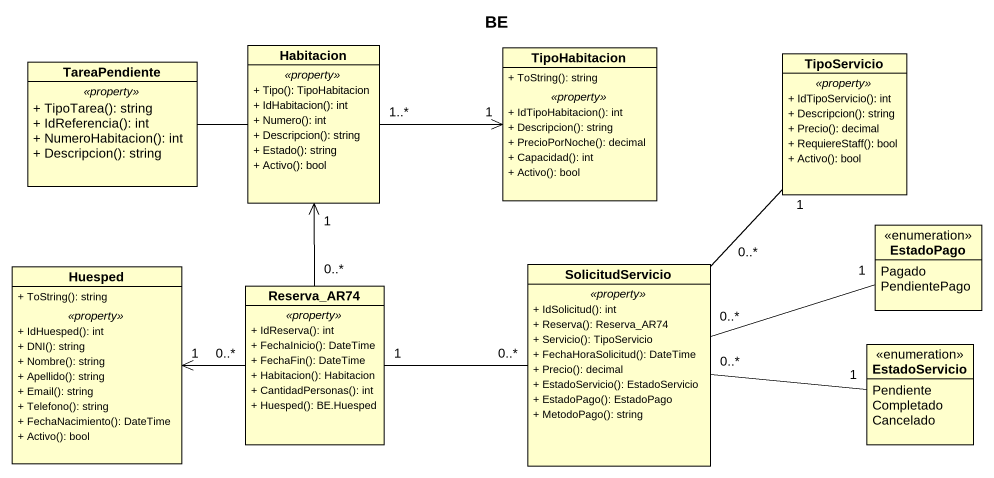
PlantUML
@startuml
title BE
hide circle
hide empty members
skinparam classAttributeIconSize 0
class Habitacion {
  .. <<property>> ..
  + Tipo(): TipoHabitacion
  + IdHabitacion(): int
  + Numero(): int
  + Descripcion(): string
  + Estado(): string
  + Activo(): bool
}
class TipoHabitacion {
  + ToString(): string
  .. <<property>> ..
  + IdTipoHabitacion(): int
  + Descripcion(): string
  + PrecioPorNoche(): decimal
  + Capacidad(): int
  + Activo(): bool
}
class TipoServicio {
  .. <<property>> ..
  + IdTipoServicio(): int
  + Descripcion(): string
  + Precio(): decimal
  + RequiereStaff(): bool
  + Activo(): bool
}
class TareaPendiente {
  .. <<property>> ..
  + TipoTarea(): string
  + IdReferencia(): int
  + NumeroHabitacion(): int
  + Descripcion(): string
}
class Huesped {
  + ToString(): string
  .. <<property>> ..
  + IdHuesped(): int
  + DNI(): string
  + Nombre(): string
  + Apellido(): string
  + Email(): string
  + Telefono(): string
  + FechaNacimiento(): DateTime
  + Activo(): bool
}
class SolicitudServicio {
  .. <<property>> ..
  + IdSolicitud(): int
  + Reserva(): Reserva_AR74
  + Servicio(): TipoServicio
  + FechaHoraSolicitud(): DateTime
  + Precio(): decimal
  + EstadoServicio(): EstadoServicio
  + EstadoPago(): EstadoPago
  + MetodoPago(): string
}
enum EstadoPago {
  Pagado
  PendientePago
}
class Reserva_AR74 {
  .. <<property>> ..
  + IdReserva(): int
  + FechaInicio(): DateTime
  + FechaFin(): DateTime
  + Habitacion(): Habitacion
  + CantidadPersonas(): int
  + Huesped(): BE.Huesped
}
enum EstadoServicio {
  Pendiente
  Completado
  Cancelado
}
Habitacion "1..*" -right-> "1" TipoHabitacion
TareaPendiente -right- Habitacion
SolicitudServicio "0..*" -up- "1" TipoServicio
SolicitudServicio "0..*" -right- "1" EstadoPago
SolicitudServicio "0..*" -right- "1" EstadoServicio
Reserva_AR74 "0..*" -up-> "1" Habitacion
Reserva_AR74 "0..*" -left-> "1" Huesped
Reserva_AR74 "1" -right- "0..*" SolicitudServicio
@enduml
